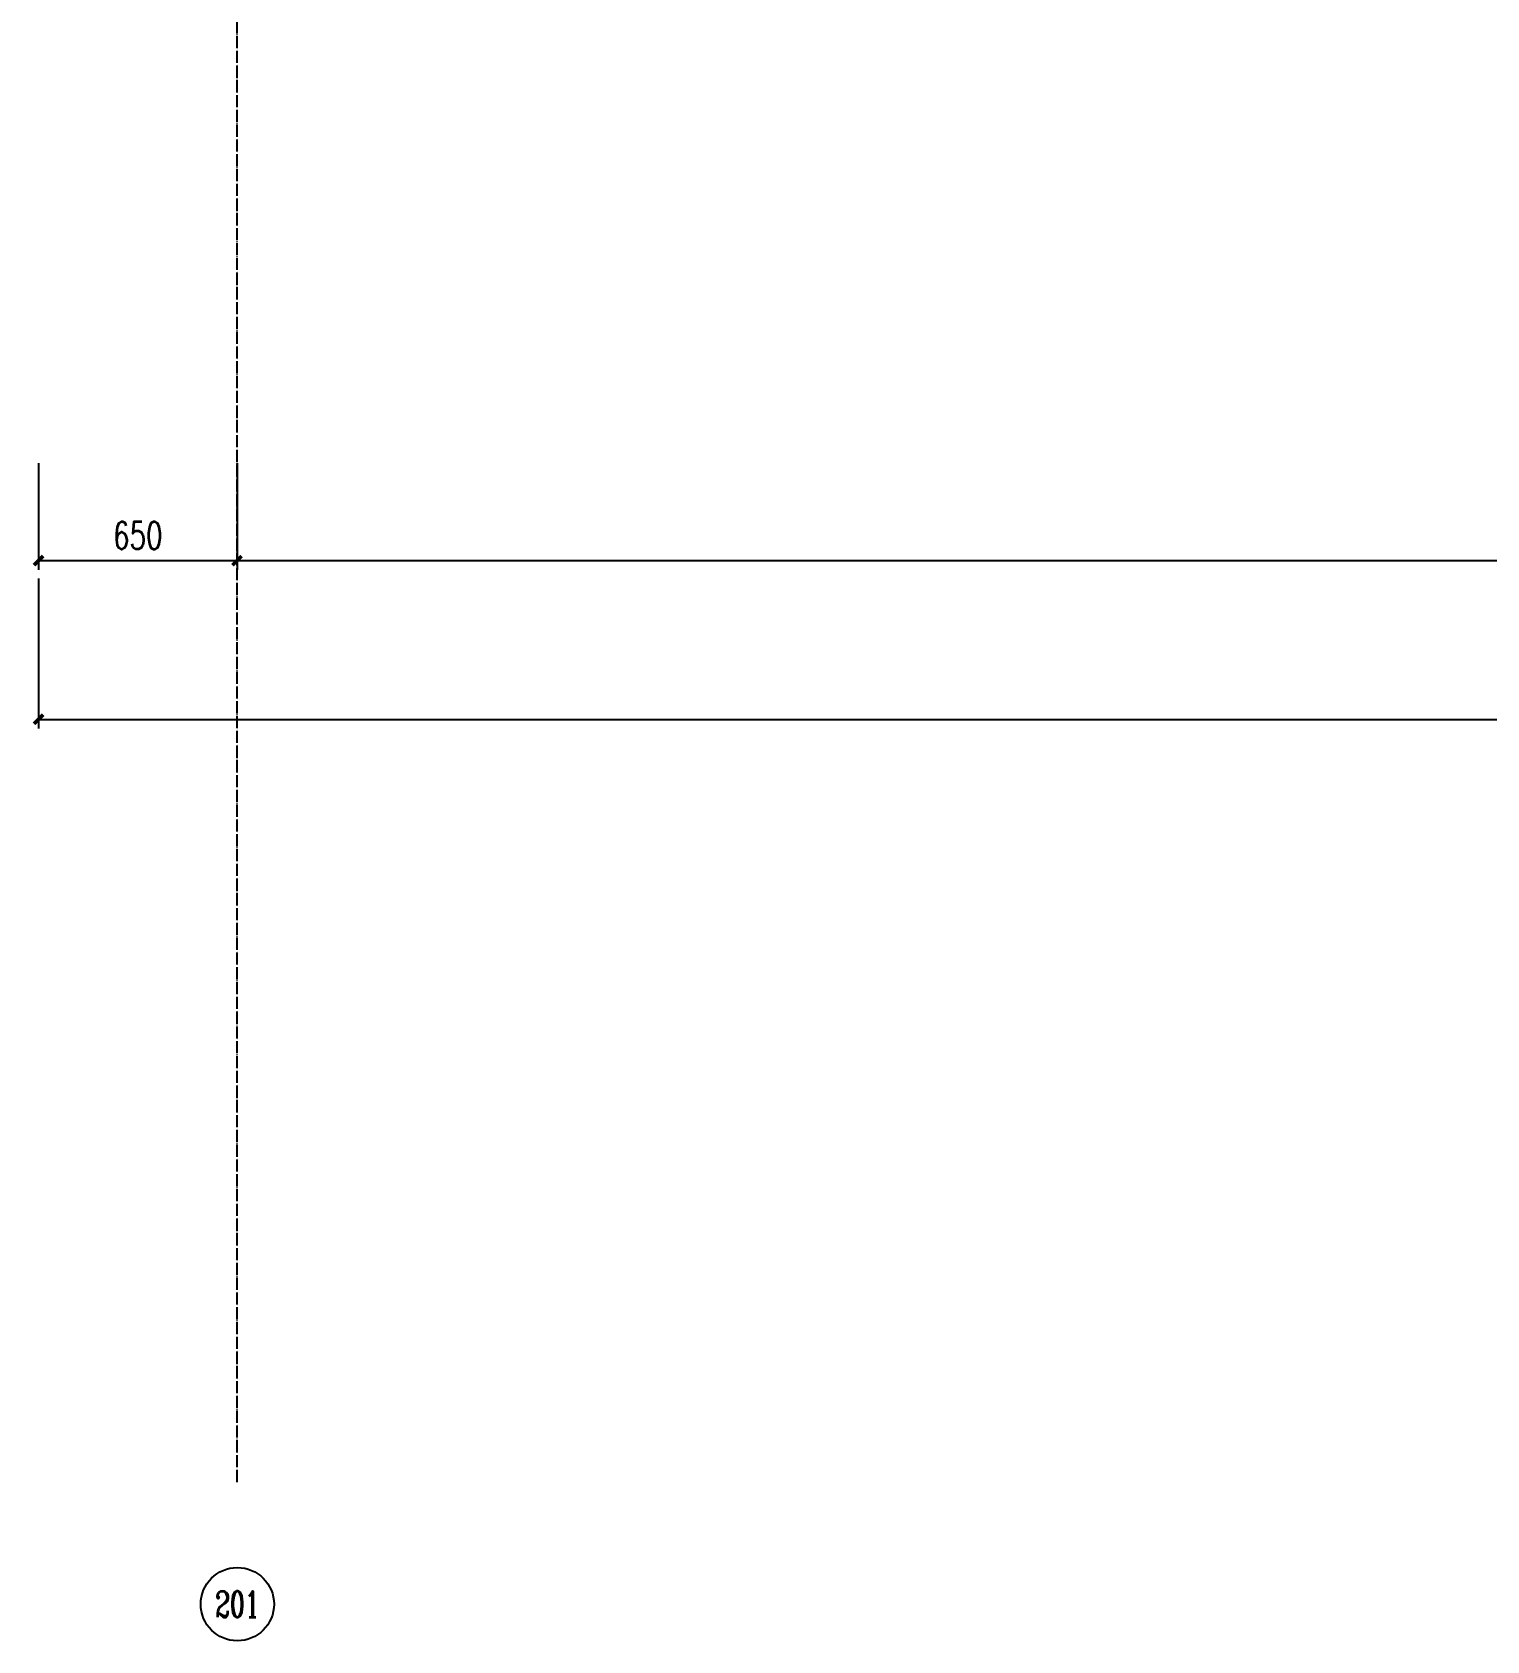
# Model space of a CAD drawing. Extents: x -1899985 to 1774885, y 556286 to 2175695.
# Drawn here: x -1138566 to -1133802, y 561924 to 567191 of the extents above; entities that cross this region are included whole.
import ezdxf
from ezdxf.enums import TextEntityAlignment as Align

# ---------------------------------------------------------------- set-up
doc = ezdxf.new("R2010")
doc.units = 0
doc.header["$LTSCALE"] = 10
doc.header["$MEASUREMENT"] = 0
doc.linetypes.add('20剖面图$0$DOTE', pattern=[2.42, 2, -0.2, 0.02, -0.2])
doc.layers.get('Defpoints').update_dxf_attribs({"color": 210})
for name, color, linetype in [('20剖面图$0$A-AXIS-D', 1, 'Continuous'), ('20剖面图$0$A-AXIS-DOTE', 14, '20剖面图$0$DOTE'), ('20剖面图$0$PUB_TEXT', 7, 'Continuous'), ('A-LIN-V', 9, 'Continuous')]:
    doc.layers.add(name, color=color, linetype=linetype)
doc.styles.add('20剖面图$0$_TCH_AXIS', font='COMPLEX', dxfattribs={"bigfont": 'GBCBIG'})
doc.styles.add('20剖面图$0$A-DIM_T3', font='SIMPLEX', dxfattribs={"width": 0.705882, "bigfont": 'GBCBIG'})
doc.dimstyles.new('20剖面图$0$A-DIM&&30', dxfattribs={"dimtxt": 89.25, "dimasz": 30, "dimexe": 30, "dimexo": 30, "dimgap": 37.875, "dimtad": 1, "dimdec": 0, "dimzin": 0, "dimdsep": 46, "dimtxsty": '20剖面图$0$A-DIM_T3', "dimblk": '20剖面图$0$_ArchTick', "dimcen": 0.09, "dimclrt": 7, "dimazin": 2, "dimtfac": 1, "dimtdec": 0, "dimtix": 1, "dimtmove": 2, "dimatfit": 3, "dimfxl": 1, "dimtolj": 1, "dimtzin": 0, "dimarcsym": 0})

# ---------------------------------------------------------------- blocks, each defined once
blk = doc.blocks.new('20剖面图$0$_ArchTick')
at = {"color": 0, "linetype": 'ByBlock', "const_width": 0.4}
blk.add_lwpolyline([(-0.5, -0.5), (0.5, 0.5)], dxfattribs=at)
blk = doc.blocks.new('*D139')
at = {"layer": '20剖面图$0$A-AXIS-D', "color": 0, "lineweight": -2, "transparency": 16777216}
for p, q in [((-1137895, 565780), (-1137895, 565430.7)), ((-1121395, 565780), (-1121395, 565430.7)), ((-1137895, 565460.7), (-1121395, 565460.7))]:
    blk.add_line(p, q, dxfattribs=at)
at = {"layer": 'Defpoints', "color": 0, "transparency": 16777216}
for p in [(-1137895, 565810), (-1121395, 565810), (-1121395, 565460.7)]:
    blk.add_point(p, dxfattribs=at)
at = {"layer": '20剖面图$0$A-AXIS-D', "color": 0, "lineweight": -2, "transparency": 16777216, "xscale": 30, "yscale": 30, "zscale": 30, "rotation": 180}
blk.add_blockref('20剖面图$0$_ArchTick', (-1137895, 565460.7), dxfattribs=at)
at = {"layer": '20剖面图$0$A-AXIS-D', "color": 0, "lineweight": -2, "transparency": 16777216, "xscale": 30, "yscale": 30, "zscale": 30}
blk.add_blockref('20剖面图$0$_ArchTick', (-1121395, 565460.7), dxfattribs=at)
at = {"layer": '20剖面图$0$A-AXIS-D', "color": 7, "transparency": 16777216, "insert": (-1129645, 565543.2), "char_height": 89.25, "attachment_point": 5, "style": '20剖面图$0$A-DIM_T3'}
blk.add_mtext('\\A1;16500', dxfattribs=at)
blk = doc.blocks.new('*D140')
at = {"layer": '20剖面图$0$A-AXIS-D', "color": 0, "lineweight": -2, "transparency": 16777216}
for p, q in [((-1138545, 565780), (-1138545, 565430.7)), ((-1137895, 565780), (-1137895, 565430.7)), ((-1138545, 565460.7), (-1137895, 565460.7))]:
    blk.add_line(p, q, dxfattribs=at)
at = {"layer": 'Defpoints', "color": 0, "transparency": 16777216}
for p in [(-1138545, 565810), (-1137895, 565810), (-1137895, 565460.7)]:
    blk.add_point(p, dxfattribs=at)
at = {"layer": '20剖面图$0$A-AXIS-D', "color": 0, "lineweight": -2, "transparency": 16777216, "xscale": 30, "yscale": 30, "zscale": 30, "rotation": 180}
blk.add_blockref('20剖面图$0$_ArchTick', (-1138545, 565460.7), dxfattribs=at)
at = {"layer": '20剖面图$0$A-AXIS-D', "color": 0, "lineweight": -2, "transparency": 16777216, "xscale": 30, "yscale": 30, "zscale": 30}
blk.add_blockref('20剖面图$0$_ArchTick', (-1137895, 565460.7), dxfattribs=at)
at = {"layer": '20剖面图$0$A-AXIS-D', "color": 7, "transparency": 16777216, "insert": (-1138220, 565543.2), "char_height": 89.25, "attachment_point": 5, "style": '20剖面图$0$A-DIM_T3'}
blk.add_mtext('\\A1;650', dxfattribs=at)
blk = doc.blocks.new('*D213')
at = {"layer": '20剖面图$0$A-AXIS-D', "color": 0, "lineweight": -2, "transparency": 16777216}
for p, q in [((-1138545, 565402), (-1138545, 564911.1)), ((-1054745, 565402), (-1054745, 564911.1)), ((-1138545, 564941.1), (-1054745, 564941.1))]:
    blk.add_line(p, q, dxfattribs=at)
at = {"layer": 'Defpoints', "color": 0, "transparency": 16777216}
for p in [(-1138545, 565432), (-1054745, 565432), (-1054745, 564941.1)]:
    blk.add_point(p, dxfattribs=at)
at = {"layer": '20剖面图$0$A-AXIS-D', "color": 0, "lineweight": -2, "transparency": 16777216, "xscale": 30, "yscale": 30, "zscale": 30, "rotation": 180}
blk.add_blockref('20剖面图$0$_ArchTick', (-1138545, 564941.1), dxfattribs=at)
at = {"layer": '20剖面图$0$A-AXIS-D', "color": 0, "lineweight": -2, "transparency": 16777216, "xscale": 30, "yscale": 30, "zscale": 30}
blk.add_blockref('20剖面图$0$_ArchTick', (-1054745, 564941.1), dxfattribs=at)
at = {"layer": '20剖面图$0$A-AXIS-D', "color": 7, "transparency": 16777216, "insert": (-1096645, 565023.6), "char_height": 89.25, "attachment_point": 5, "style": '20剖面图$0$A-DIM_T3'}
blk.add_mtext('\\A1;83800', dxfattribs=at)
blk = doc.blocks.new('20剖面图')
at = {"layer": '20剖面图$0$A-AXIS-D'}
blk.add_circle((-1137893.9, 562043.9), 120, dxfattribs=at)
at = {"layer": '20剖面图$0$A-AXIS-DOTE', "ltscale": 2}
blk.add_line((-1137895, 562443.9), (-1137895, 589505.1), dxfattribs=at)
at = {"layer": '20剖面图$0$PUB_TEXT', "style": '20剖面图$0$_TCH_AXIS', "width": 1.262373}
blk.add_text('201', height=84.81, dxfattribs=at).set_placement((-1137966.4, 562001.5), (-1137821.4, 562001.5), align=Align.FIT)
at = {"layer": '20剖面图$0$A-AXIS-D'}
for base, p1, p2, angle, picture, middle in [((-1137895, 565460.7), (-1138545, 565810), (-1137895, 565810), 0, '*D140', (-1138220, 565543.2)), ((-1121395, 565460.7), (-1137895, 565810), (-1121395, 565810), 360, '*D139', (-1129645, 565543.2)), ((-1054745, 564941.1), (-1138545, 565432), (-1054745, 565432), 360, '*D213', (-1096645, 565023.6))]:
    dim = blk.add_linear_dim(base=base, p1=p1, p2=p2, angle=angle, dimstyle='20剖面图$0$A-DIM&&30', override={"dimgap": 0}, dxfattribs=at)
    dim.commit()
    dim.dimension.update_dxf_attribs({"geometry": picture, "text_midpoint": middle, "dimtype": 161})

msp = doc.modelspace()

# ---------------------------------------------------------------- block references
at = {"layer": 'A-LIN-V'}
msp.add_blockref('20剖面图', (0, 0), dxfattribs=at)

doc.saveas('drawing.dxf')
